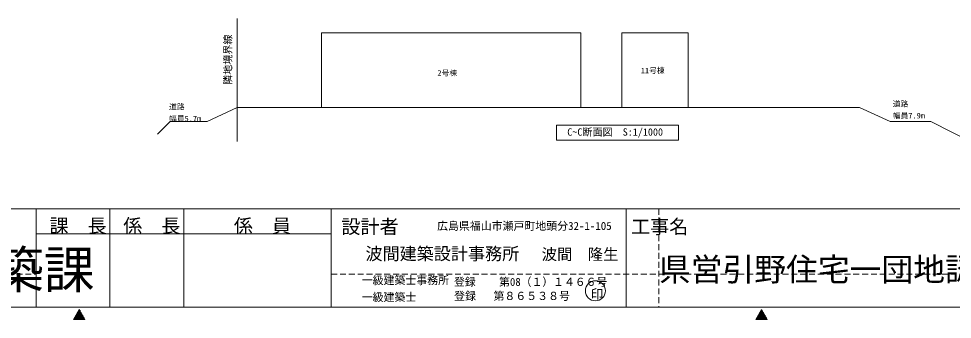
# Model space of a CAD drawing. Units: millimetres, scale not verified. Extents: x -309732 to 250332, y -218215 to 176215.
# Drawn here: x -180800 to 9106, y -218215 to -157027 of the extents above; entities that cross this region are included whole.
import ezdxf
from ezdxf.enums import TextEntityAlignment as Align

# ---------------------------------------------------------------- set-up
doc = ezdxf.new("R2010")
doc.units = ezdxf.units.MM
doc.header["$LTSCALE"] = 1000
doc.linetypes.add('DASHED1', pattern=[1.8, 1.2, -0.6])
for name, color, linetype, lineweight in [('0-1__0-0_', 5, 'Continuous', 9), ('0-3_ADD_LINE', 134, 'DASHED1', 9), ('0-4_一般', 7, 'Continuous', 9)]:
    doc.layers.add(name, color=color, linetype=linetype, lineweight=lineweight)
doc.styles.add('ＭＳ ゴシック', font='')
doc.styles.get('ＭＳ ゴシック').set_extended_font_data('MS Gothic')

msp = doc.modelspace()

# ---------------------------------------------------------------- linework, layer by layer
at = {"layer": '0-1__0-0_'}
for p, q in [((-307232, -195715), (247832, -195715)), ((-177232, -195715), (-177232, -215715)), ((-162232, -195715), (-162232, -215715)), ((-147232, -195715), (-147232, -215715)), ((-117232, -195715), (-117232, -215715)), ((-57232, -195715), (-57232, -215715)), ((-177232, -200842), (-117232, -200842)), ((-307232, -215715), (247832, -215715)), ((-168466, -216215), (-169620, -218215)), ((-168574, -216403), (-168060, -216917)), ((-168523, -216313), (-168254, -216582)), ((-168471, -216224), (-168447, -216248)), ((-168466, -216215), (-167311, -218215)), ((-29700, -216215), (-30855, -218215)), ((-29809, -216403), (-29294, -216917)), ((-29757, -216313), (-29488, -216582)), ((-29705, -216224), (-29681, -216248)), ((-29700, -216215), (-28545, -218215)), ((-167311, -218215), (-169620, -218215)), ((-169610, -218196), (-169591, -218215)), ((-169558, -218106), (-169450, -218215)), ((-169506, -218017), (-169308, -218215)), ((-169454, -217927), (-169167, -218215)), ((-169403, -217838), (-169025, -218215)), ((-169351, -217748), (-168884, -218215)), ((-169299, -217658), (-168742, -218215)), ((-169247, -217568), (-168601, -218215)), ((-169196, -217479), (-168460, -218215)), ((-169144, -217389), (-168318, -218215)), ((-169092, -217300), (-168177, -218215)), ((-169040, -217210), (-168035, -218215)), ((-168989, -217120), (-167894, -218215)), ((-168937, -217031), (-167753, -218215)), ((-168885, -216941), (-167611, -218215)), ((-168833, -216851), (-167470, -218215)), ((-168782, -216762), (-167328, -218215)), ((-168730, -216672), (-167481, -217921)), ((-168678, -216582), (-167674, -217586)), ((-168626, -216493), (-167867, -217252)), ((-28545, -218215), (-30855, -218215)), ((-30844, -218196), (-30825, -218215)), ((-30792, -218106), (-30684, -218215)), ((-30740, -218017), (-30542, -218215)), ((-30689, -217927), (-30401, -218215)), ((-30637, -217838), (-30260, -218215)), ((-30585, -217748), (-30118, -218215)), ((-30533, -217658), (-29977, -218215)), ((-30482, -217568), (-29835, -218215)), ((-30430, -217479), (-29694, -218215)), ((-30378, -217389), (-29552, -218215)), ((-30326, -217300), (-29411, -218215)), ((-30274, -217210), (-29270, -218215)), ((-30223, -217120), (-29128, -218215)), ((-30171, -217031), (-28987, -218215)), ((-30119, -216941), (-28845, -218215)), ((-30068, -216851), (-28704, -218215)), ((-30016, -216762), (-28562, -218215)), ((-29964, -216672), (-28715, -217921)), ((-29912, -216582), (-28908, -217586)), ((-29860, -216493), (-29101, -217252))]:
    msp.add_line(p, q, dxfattribs=at)
at = {"layer": '0-1__0-0_', "color": 4, "lineweight": 5}
msp.add_circle((-63493, -212405), 2035, dxfattribs=at)
msp.add_circle((-63493, -212405), 2035, dxfattribs=at)
at = {"layer": '0-3_ADD_LINE'}
for p, q in [((-50565, -195715), (-50565, -215715)), ((-307232, -209048), (-177232, -209048)), ((-117232, -209048), (212832, -209048))]:
    msp.add_line(p, q, dxfattribs=at)
at = {"layer": '0-4_一般'}
for p, q in [((-136334, -157027), (-136334, -182027)), ((-119172, -159927), (-66452, -159927)), ((-119172, -159927), (-119172, -175127)), ((-66452, -159927), (-66452, -175127)), ((-58142, -159927), (-44612, -159927)), ((-58142, -159927), (-58142, -175127)), ((-44612, -159927), (-44612, -175127)), ((-142478, -177927), (-136334, -175127)), ((-136334, -175127), (-9787, -175127)), ((-3548, -177927), (-9787, -175127)), ((-149993, -177927), (-152593, -180527)), ((-142478, -177927), (-149993, -177927)), ((-3548, -177927), (4742, -177927))]:
    msp.add_line(p, q, dxfattribs=at)
msp.add_lwpolyline([(14560, -184227), (13520, -182427), (4742, -177927)], dxfattribs=at)
msp.add_lwpolyline([(-71412, -178727), (-46612, -178727), (-46612, -181727), (-71412, -181727)], close=True, dxfattribs=at)

# ---------------------------------------------------------------- texts
at = {"layer": '0-1__0-0_', "color": 7, "style": 'ＭＳ ゴシック'}
for s, height, p in [('課\u3000長', 2843, (-174532, -201454)), ('係\u3000長', 2843, (-159532, -201454)), ('係\u3000員', 2843, (-137032, -201454)), ('工事名', 2843, (-56234, -201622)), ('設計者', 2843, (-115152, -201622)), ('広島県東部建設事務所建築課', 7582, (-299783, -214182)), ('県営引野住宅一団地認定', 4739, (-50565, -211840))]:
    msp.add_text(s, height=height, dxfattribs=at).set_placement(p, align=Align.BOTTOM_LEFT)
at = {"layer": '0-1__0-0_', "color": 4, "style": 'ＭＳ ゴシック'}
msp.add_text('印', height=1896, dxfattribs=at).set_placement((-64463, -214581), align=Align.BOTTOM_LEFT)
at = {"layer": '0-4_一般', "style": 'ＭＳ ゴシック'}
msp.add_text('隣地境界線', height=1505, rotation=90, dxfattribs=at).set_placement((-137041, -170518), align=Align.BOTTOM_LEFT)
for s, height, p in [('11号棟', 1129, (-54260, -168478)), ('2号棟', 1129, (-95630, -168978)), ('道路', 1129, (-150212, -175862)), ('道路', 1129, (-3012, -175263)), ('幅員7.9m', 1129, (-3012, -177669)), ('幅員5.7m', 1129, (-150212, -178268)), ('C~C断面図\u3000S:1/1000', 1505, (-69215, -181298)), ('広島県福山市瀬戸町地頭分32-1-105', 1628, (-95692, -200513)), ('波間建築設計事務所', 2548, (-110265, -206890)), ('波間\u3000隆生', 2293, (-74428, -206810)), ('一級建築士事務所', 1628, (-111021, -211567)), ('登録\u3000', 1603, (-92236, -211872)), ('\u3000  第08（１）１４６６号', 1613, (-87477, -211890)), ('一級建築士', 1628, (-111021, -215013)), ('登録', 1628, (-92236, -214767)), ('第８６５３８号', 1628, (-84221, -214767))]:
    msp.add_text(s, height=height, dxfattribs=at).set_placement(p, align=Align.BOTTOM_LEFT)

doc.saveas('drawing.dxf')
